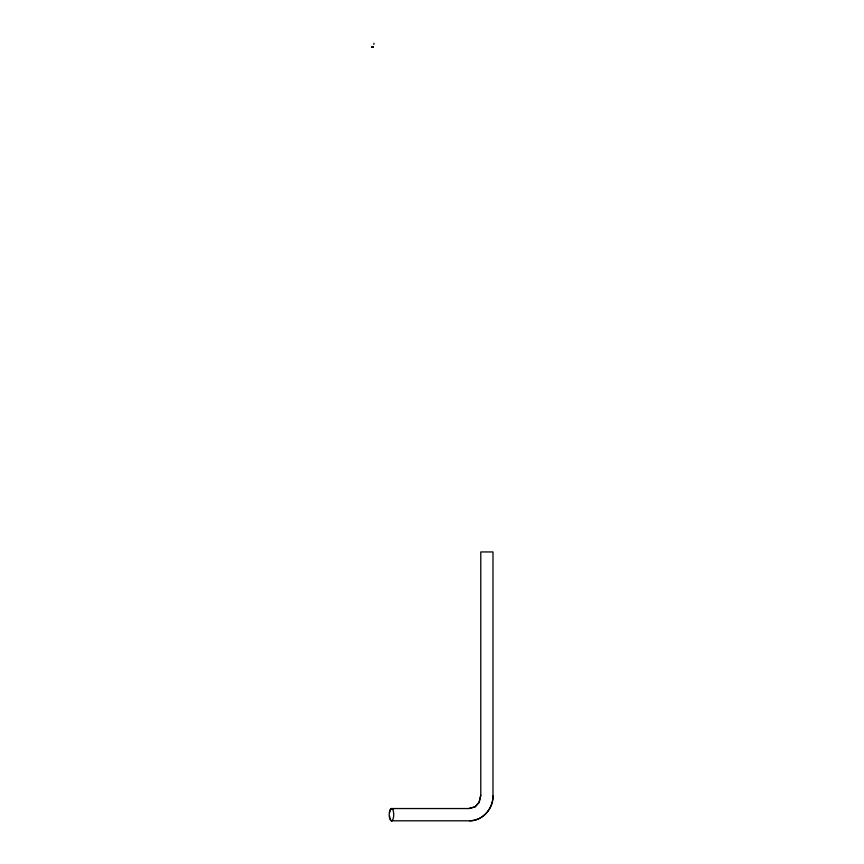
<?xml version="1.0" encoding="UTF-8"?>
<svg xmlns="http://www.w3.org/2000/svg" width="864" height="864" viewBox="0 0 864 864"><rect width="100%" height="100%" fill="white"/><g stroke="black" fill="none" stroke-linecap="round" stroke-linejoin="round"><path stroke-width="1.3" d="M480.773 795.247L479.066 802.591L480.784 795.269L480.784 551.945L492.988 551.945L492.988 796.014C493.182 808.758 482.598 820.822 469.573 820.8M492.988 795.982C493.193 808.726 482.695 820.768 469.66 820.8L391.543 820.8M373.961 43.254L373.842 44.345M468.763 808.542L475.254 806.771L479.099 802.354L474.919 806.911L468.99 808.542L391.381 808.542A6.134 2.29 90 0 0 389.426 817.452A6.134 2.29 90 0 0 393.26 818.456A6.134 2.29 90 0 0 391.986 808.704L391.381 808.542M373.064 46.904L371.812 46.883M372.805 46.883L372.276 46.883M373.378 46.753L371.466 46.85L373.324 46.883M371.887 47.056L372.946 47.056M393.098 809.471A6.134 2.344 -90 0 0 391.932 808.542L391.327 808.704A6.134 2.344 -90 0 0 389.61 812.884M392.386 820.649A6.134 2.344 -90 0 1 390.614 819.882M390.139 818.856A6.134 2.344 -90 0 1 389.567 816.059"/></g></svg>
